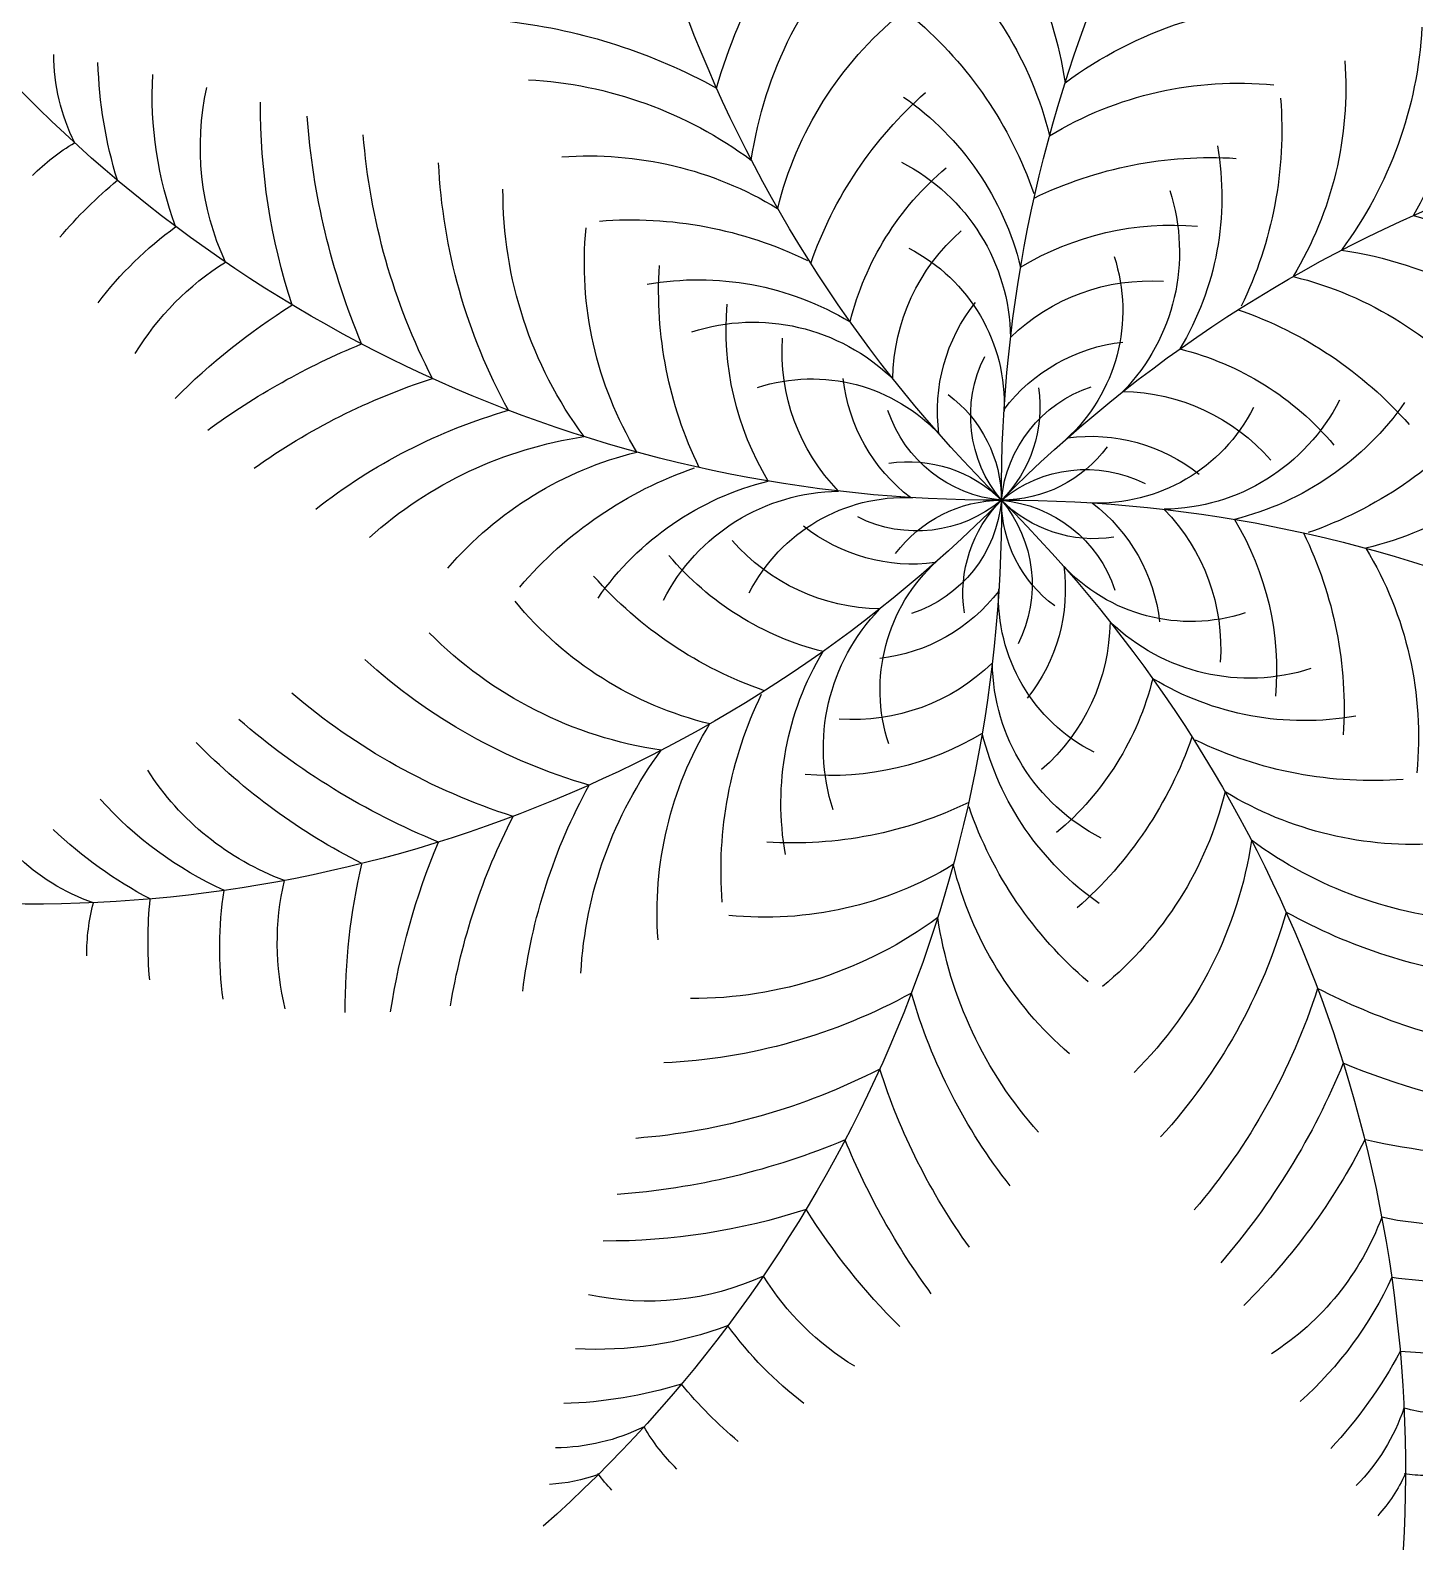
# Model space of a CAD drawing. Header units: metres. Extents: x -658 to -58, y -713 to -118.
# Drawn here: x -105.808 to -105.212, y -146.45 to -145.795 of the extents above; entities that cross this region are included whole.
import ezdxf

# ---------------------------------------------------------------- set-up
doc = ezdxf.new("R2010")
doc.units = ezdxf.units.M
doc.header["$LTSCALE"] = 100
doc.layers.add('plan', color=8, linetype='Continuous')

# ---------------------------------------------------------------- blocks, each defined once
blk = doc.blocks.new('A$C5CF46EA4')
for centre, radius, start, end in [((0.0779, 1.8194), 1.2314, 314.7866, 3.3263), ((-0.286, 0.95), 1.2314, 359.7866, 48.3263), ((1.1334, 1.7038), 0.1845, 18.8335, 44.4867), ((0.7826, 1.6869), 0.1845, 134.6388, 149.6026), ((0.5421, 1.6146), 0.1845, 63.8335, 89.4867), ((0.967, 1.4864), 0.4014, 130.0973, 140.5075), ((0.95, 1.5243), 0.4014, 27.9286, 43.3029), ((1.3546, 1.5848), 0.1845, 89.6388, 104.6026), ((0.5393, 1.358), 0.4014, 72.9286, 88.3029), ((0.9739, 1.4883), 0.3405, 127.3086, 143.8611), ((0.9875, 1.5036), 0.3405, 24.575, 48.1547), ((0.9424, 1.5125), 0.2492, 121.1923, 148.041), ((1.0545, 1.5044), 0.2492, 20.3951, 57.4318), ((1.3432, 1.3127), 0.4014, 85.0973, 95.5075), ((0.5805, 1.3699), 0.3405, 69.575, 93.1547), ((1.2589, 1.28), 0.5762, 134.6721, 148.0815), ((0.759, 1.2607), 0.5762, 26.9185, 45.3789), ((0.6273, 1.4178), 0.2492, 65.3951, 102.4318), ((1.4121, 1.2726), 0.6566, 143.8063, 157.6936), ((1.3494, 1.3091), 0.3405, 82.3086, 98.8611), ((0.6459, 1.2034), 0.6566, 22.3064, 40.7916), ((1.3887, 1.2804), 0.5807, 144.3968, 162.2019), ((0.5906, 1.0366), 0.5762, 71.9185, 90.3789), ((1.3442, 1.3485), 0.2492, 76.1923, 103.041), ((0.6774, 1.2078), 0.5807, 17.7981, 40.471), ((0.5513, 0.916), 0.6566, 67.3064, 85.7916), ((1.3553, 1.2475), 0.511, 141.857, 163.8696), ((1.4037, 0.9603), 0.5762, 89.6721, 103.0815), ((0.5703, 0.9414), 0.5807, 62.7981, 85.471), ((1.2561, 1.2665), 0.3721, 138.1649, 171.5062), ((0.7112, 1.1748), 0.511, 16.1304, 42.3372), ((1.5068, 0.8468), 0.6566, 98.8063, 112.6936), ((0.6176, 0.9419), 0.511, 61.1304, 87.3372), ((0.8027, 1.1969), 0.3721, 8.4938, 45.209), ((1.2205, 1.1955), 0.3279, 130.7054, 166.1838), ((1.4958, 0.8688), 0.5807, 99.3968, 117.2019), ((1.0216, 1.4488), 0.511, 186.857, 208.8696), ((0.6667, 1.0223), 0.3721, 53.4938, 90.209), ((0.8285, 1.1299), 0.3279, 13.8162, 50.6638), ((0.9381, 1.3921), 0.3721, 183.1649, 216.5062), ((1.2593, 1.1032), 0.363, 130.49, 160.9395), ((1.4488, 0.8692), 0.511, 96.857, 118.8696), ((0.95, 2.1768), 1.2314, 269.7866, 318.3263), ((0.9631, 1.3168), 0.3279, 175.7054, 211.1838), ((1.6146, 1.3487), 0.1845, 333.8335, 359.4867), ((1.6811, 1.3603), 0.1511, 339.8917, 357.059), ((1.3699, 1.3103), 0.3405, 339.575, 3.1547), ((1.358, 1.3515), 0.4014, 342.9286, 358.3029), ((0.7323, 0.9932), 0.3279, 58.8162, 95.6638), ((1.3921, 0.9527), 0.3721, 93.1649, 126.5062), ((1.4178, 1.2636), 0.2492, 335.3951, 12.4318), ((0.0714, 0.0779), 1.2314, 44.7866, 93.3263), ((1.0558, 1.279), 0.363, 175.49, 205.9395), ((1.1851, 1.0916), 0.2648, 124.9214, 166.046), ((0.774, 1.0402), 0.363, 19.0605, 48.6559), ((1.0366, 1.3002), 0.5762, 341.9185, 0.3789), ((1.7324, 1.1875), 0.1511, 46.0206, 53.5444), ((0.916, 1.3396), 0.6566, 337.3064, 355.7916), ((0.9414, 1.3205), 0.5807, 332.7981, 355.471), ((1.0116, 1.2183), 0.2648, 169.9214, 211.046), ((1.6869, 1.1082), 0.1845, 44.6388, 59.6026), ((0.7572, 0.8912), 0.363, 64.0605, 93.6559), ((1.1174, 1.0894), 0.1802, 117.0705, 179.1396), ((1.3168, 0.9277), 0.3279, 85.7054, 121.1838), ((0.9419, 1.2732), 0.511, 331.1304, 357.3372), ((0.8247, 1.0422), 0.2648, 13.954, 49.9495), ((1.4864, 0.9239), 0.4014, 40.0973, 50.5075), ((0.9652, 1.1689), 0.1802, 162.0705, 224.1396), ((1.0223, 1.2241), 0.3721, 323.4938, 0.209), ((0.7161, 0.7112), 0.511, 106.1304, 132.3372), ((0.7916, 0.9286), 0.2648, 58.954, 94.9495), ((1.279, 0.835), 0.363, 85.49, 115.9395), ((0.9932, 1.1585), 0.3279, 328.8162, 5.6638), ((1.4883, 0.9169), 0.3405, 37.3086, 53.8611), ((0.8631, 1.0523), 0.1802, 0.8604, 48.8935), ((0.694, 0.8027), 0.3721, 98.4938, 135.209), ((0.9932, 1.1162), 0.1571, 161.9033, 227.5819), ((1.1, 1.0324), 0.1571, 116.9033, 182.5819), ((0.8912, 1.1336), 0.363, 334.0605, 3.6559), ((1.5125, 0.9484), 0.2492, 31.1923, 58.041), ((0.7609, 0.8285), 0.3279, 103.8162, 140.6638), ((0.8117, 0.9628), 0.1802, 45.8604, 93.8935), ((1.2183, 0.8792), 0.2648, 79.9214, 121.046), ((0.8459, 1.0257), 0.1571, 352.4181, 38.5699), ((0.8507, 0.774), 0.363, 109.0605, 138.6559), ((0.9286, 1.0992), 0.2648, 328.954, 4.9495), ((1.28, 0.6319), 0.5762, 44.6721, 58.0815), ((1.1689, 0.9256), 0.1802, 72.0705, 134.1396), ((0.8486, 0.8247), 0.2648, 103.954, 139.9495), ((0.8183, 0.9318), 0.1571, 37.4181, 83.5699), ((0.9628, 1.0792), 0.1802, 315.8604, 3.8935), ((1.2726, 0.4787), 0.6566, 53.8063, 67.6936), ((0.8545, 1.0216), 0.1186, 320.0251, 26.6696), ((1.1162, 0.8976), 0.1571, 71.9033, 137.5819), ((0.9318, 1.0726), 0.1571, 307.4181, 353.5699), ((1.2804, 0.5021), 0.5807, 54.3968, 72.2019), ((0.8386, 0.8631), 0.1802, 90.8604, 138.8935), ((0.8272, 0.935), 0.1186, 5.0251, 71.6696), ((1.0293, 1.0293), 0.1186, 171.5256, 224.9749), ((1.0641, 0.9454), 0.1186, 126.5256, 179.9749), ((0.7993, 1.1851), 0.2648, 214.9214, 256.046), ((0.8014, 1.1174), 0.1802, 207.0705, 269.1396), ((0.8585, 1.1), 0.1571, 206.9033, 272.5819), ((1.2475, 0.5356), 0.511, 51.857, 73.8696), ((0.7876, 1.2593), 0.363, 220.49, 250.9395), ((0.935, 1.0636), 0.1186, 275.0251, 341.6696), ((0.6954, 1.2205), 0.3279, 220.7054, 256.1838), ((0.8651, 0.8459), 0.1571, 82.4181, 128.5699), ((1.2665, 0.6347), 0.3721, 48.1649, 81.5062), ((0.9455, 1.0641), 0.1186, 216.5256, 269.9749), ((1.1955, 0.6703), 0.3279, 40.7054, 76.1838), ((0.6244, 1.2561), 0.3721, 228.1649, 261.5062), ((0.8692, 0.8545), 0.1186, 50.0251, 116.6696), ((1.0293, 0.8615), 0.1186, 81.5256, 134.9749), ((1.1032, 0.6315), 0.363, 40.49, 70.9395), ((1.0916, 0.7057), 0.2648, 34.9214, 76.046), ((0.9408, -0.286), 1.2314, 89.7866, 138.3263), ((1.8129, 0.0714), 1.2314, 134.7866, 183.3263), ((0.9558, 0.8272), 0.1186, 95.0251, 161.6696), ((0.8616, 1.0293), 0.1186, 261.5256, 314.9749), ((0.8268, 0.9455), 0.1186, 306.5256, 359.9749), ((1.0363, 0.8692), 0.1186, 140.0251, 206.6696), ((1.8194, 1.8129), 1.2314, 224.7866, 273.3263), ((2.1768, 0.9408), 1.2314, 179.7866, 228.3263), ((0.9454, 0.8268), 0.1186, 36.5256, 89.9749), ((0.8615, 0.8616), 0.1186, 351.5256, 44.9749), ((1.0216, 1.0363), 0.1186, 230.0251, 296.6696), ((1.0636, 0.9558), 0.1186, 185.0251, 251.6696), ((1.0324, 0.7909), 0.1571, 26.9033, 92.5819), ((1.0894, 0.7734), 0.1802, 27.0705, 89.1396), ((0.928, 0.8117), 0.1802, 135.8604, 183.8935), ((0.959, 0.8183), 0.1571, 127.4181, 173.5699), ((0.9623, 0.7916), 0.2648, 148.954, 184.9495), ((1.0257, 1.0449), 0.1571, 262.4181, 308.5699), ((0.9997, 0.7572), 0.363, 154.0605, 183.6559), ((1.0523, 1.0277), 0.1802, 270.8604, 318.8935), ((0.8976, 0.7323), 0.3279, 148.8162, 185.6638), ((0.8976, 0.7746), 0.1571, 341.9033, 47.5819), ((1.0422, 1.0661), 0.2648, 283.954, 319.9495), ((0.8685, 0.6667), 0.3721, 143.4938, 180.209), ((0.7746, 0.9932), 0.1571, 251.9033, 317.5819), ((1.0449, 0.8651), 0.1571, 172.4181, 218.5699), ((1.0402, 1.1169), 0.363, 289.0605, 318.6559), ((0.7909, 0.8585), 0.1571, 296.9033, 2.5819), ((1.0726, 0.959), 0.1571, 217.4181, 263.5699), ((1.1299, 1.0623), 0.3279, 283.8162, 320.6638), ((0.722, 0.9652), 0.1802, 252.0705, 314.1396), ((1.0277, 0.8386), 0.1802, 180.8604, 228.8935), ((0.9256, 0.722), 0.1802, 342.0705, 44.1396), ((1.1969, 1.0881), 0.3721, 278.4938, 315.209), ((0.8792, 0.6726), 0.2648, 349.9214, 31.046), ((0.7734, 0.8014), 0.1802, 297.0705, 359.1396), ((1.0792, 0.928), 0.1802, 225.8604, 273.8935), ((1.1748, 1.1797), 0.511, 286.1304, 312.3372), ((0.6726, 1.0116), 0.2648, 259.9214, 301.046), ((1.0661, 0.8486), 0.2648, 193.954, 229.9495), ((0.835, 0.6119), 0.363, 355.49, 25.9395), ((1.2078, 1.2135), 0.5807, 287.7981, 310.471), ((0.9277, 0.574), 0.3279, 355.7054, 31.1838), ((1.2034, 1.2449), 0.6566, 292.3064, 310.7916), ((0.6119, 1.0558), 0.363, 265.49, 295.9395), ((1.1169, 0.8507), 0.363, 199.0605, 228.6559), ((0.7057, 0.7993), 0.2648, 304.9214, 346.046), ((1.0992, 0.9623), 0.2648, 238.954, 274.9495), ((1.2607, 1.1318), 0.5762, 296.9185, 315.3789), ((0.9527, 0.4987), 0.3721, 3.1649, 36.5062), ((1.5044, 0.8364), 0.2492, 290.3951, 327.4318), ((0.8692, 0.442), 0.511, 6.857, 28.8696), ((0.574, 0.9631), 0.3279, 265.7054, 301.1838), ((1.0623, 0.7609), 0.3279, 193.8162, 230.6638), ((1.1336, 0.9997), 0.363, 244.0605, 273.6559), ((1.5036, 0.9033), 0.3405, 294.575, 318.1547), ((0.6315, 0.7876), 0.363, 310.49, 340.9395), ((0.8688, 0.3951), 0.5807, 9.3968, 27.2019), ((1.5243, 0.9409), 0.4014, 297.9286, 313.3029), ((0.4987, 0.9381), 0.3721, 273.1649, 306.5062), ((1.0881, 0.694), 0.3721, 188.4938, 225.209), ((0.8468, 0.3841), 0.6566, 8.8063, 22.6936), ((0.6703, 0.6954), 0.3279, 310.7054, 346.1838), ((1.1585, 0.8976), 0.3279, 238.8162, 275.6638), ((0.9603, 0.4871), 0.5762, 359.6721, 13.0815), ((1.7038, 0.7574), 0.1845, 288.8335, 314.4867), ((1.3485, 0.5466), 0.2492, 346.1923, 13.041), ((1.759, 0.7186), 0.1511, 294.8917, 312.059), ((1.3091, 0.5414), 0.3405, 352.3086, 8.8611), ((1.3127, 0.5476), 0.4014, 355.0973, 5.5075), ((1.5848, 0.5363), 0.1845, 359.6388, 14.6026), ((1.6731, 0.5602), 0.1511, 1.0206, 8.5444), ((0.442, 1.0216), 0.511, 276.857, 298.8696), ((1.1797, 0.7161), 0.511, 196.1304, 222.3372)]:
    blk.add_arc(centre, radius, start, end)
blk = doc.blocks.new('flower29')
blk.add_blockref('A$C5CF46EA4', (-1.0394, -0.7043))
blk = doc.blocks.new('A$Cc2be8e3e')
at = {"layer": 'plan', "xscale": -0.478125, "yscale": 0.478125, "zscale": 0.478125, "rotation": 90}
blk.add_blockref('flower29', (-35.82715, 2.41796), dxfattribs=at)

msp = doc.modelspace()

# ---------------------------------------------------------------- block references
at = {"layer": 'plan'}
msp.add_blockref('A$Cc2be8e3e', (-69.44773, -148.46073), dxfattribs=at)

doc.saveas('drawing.dxf')
